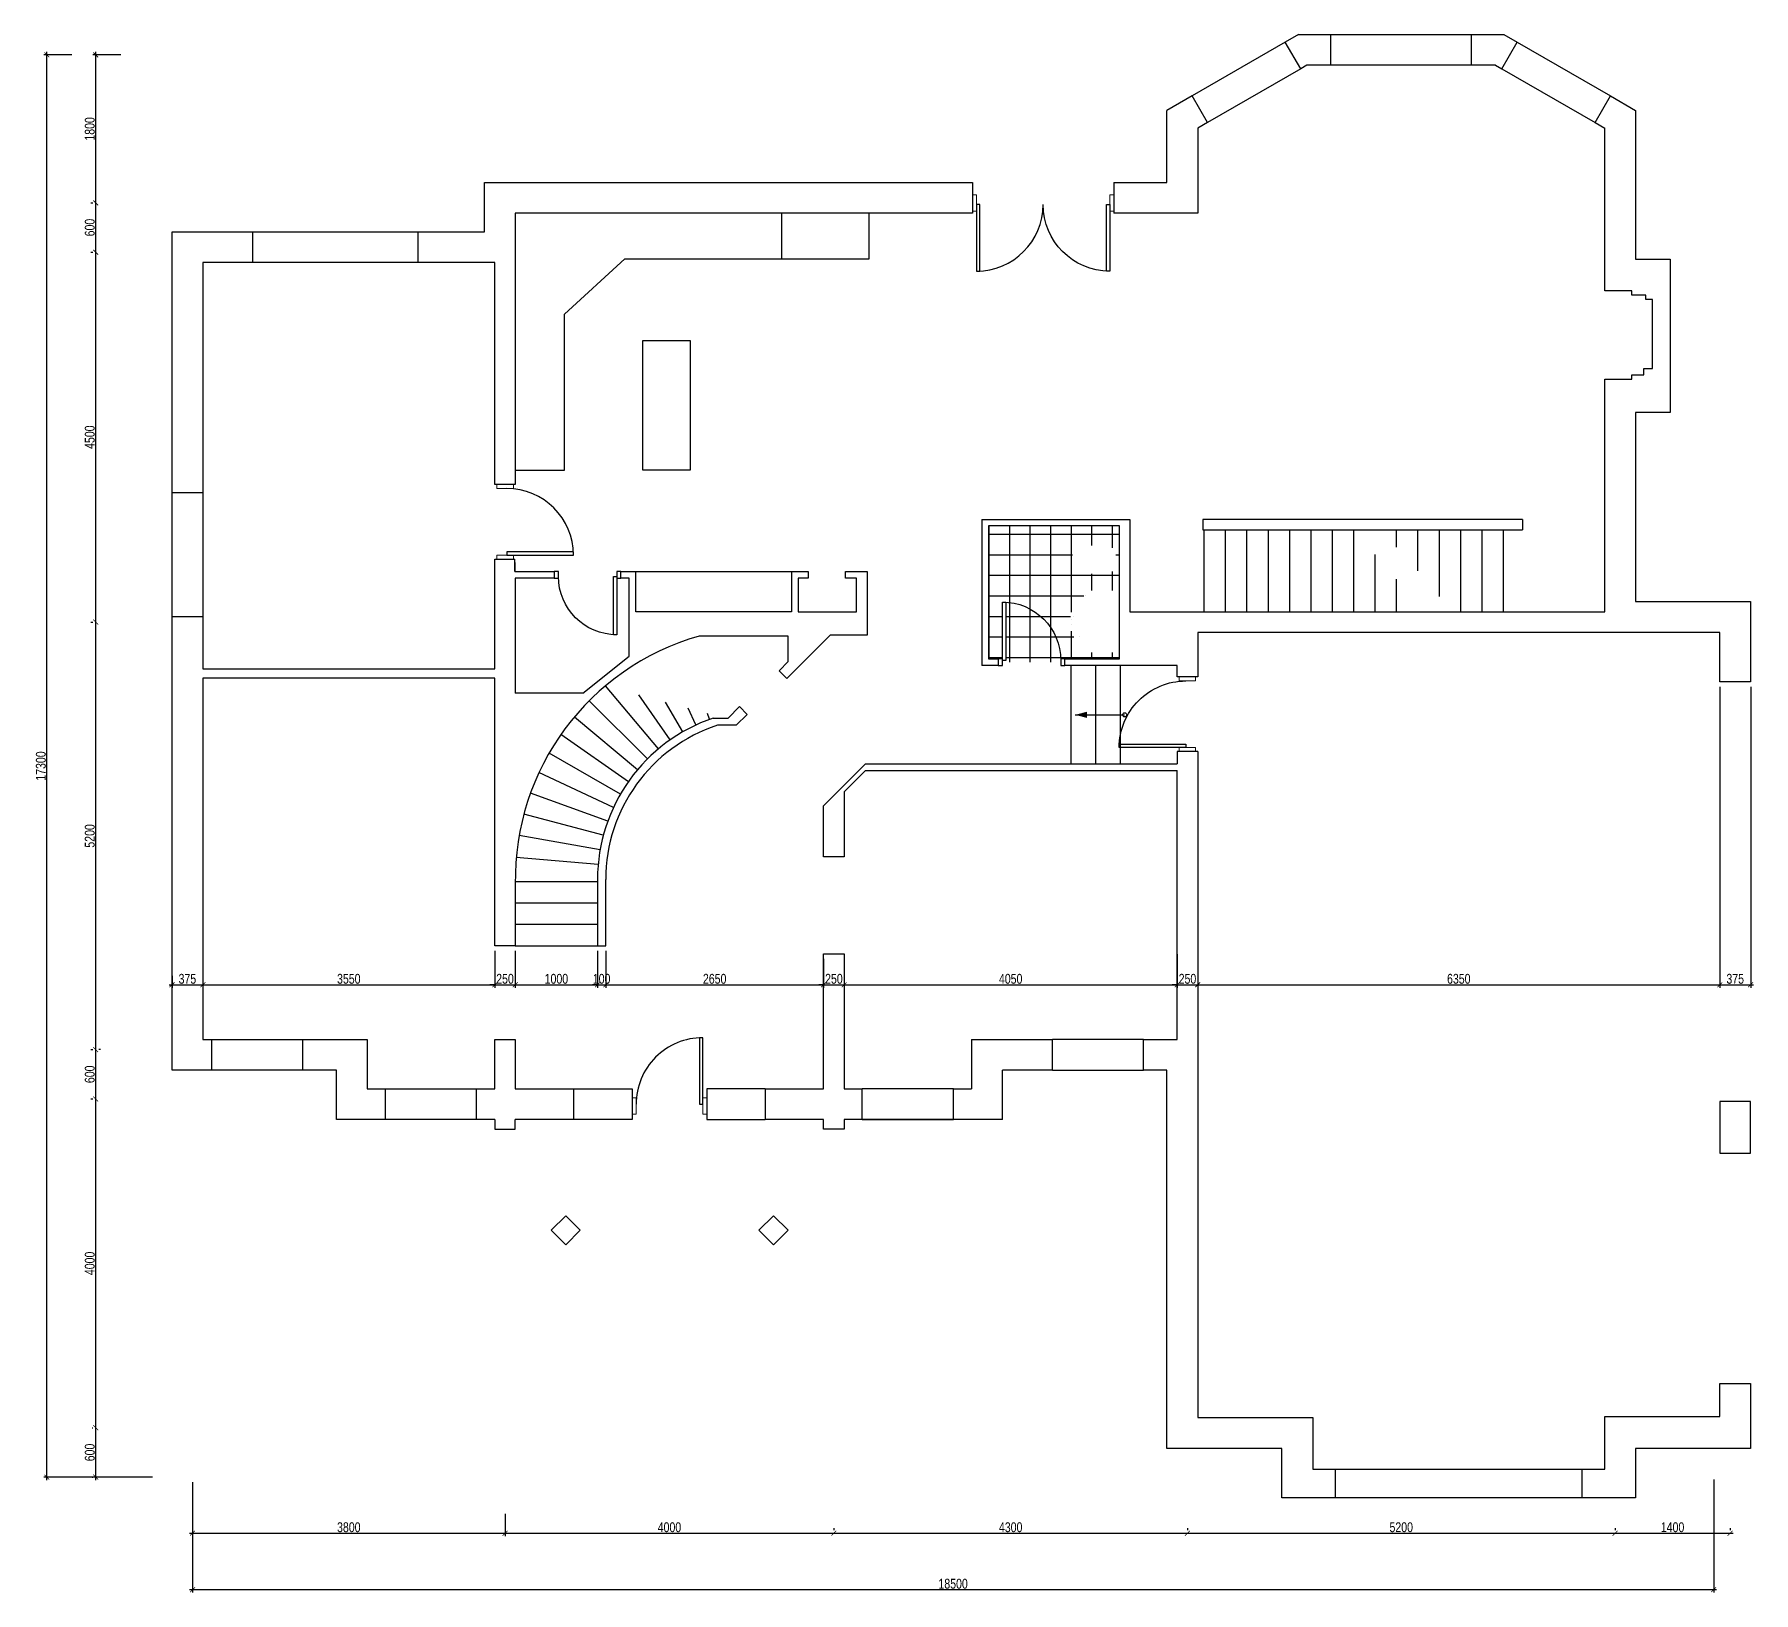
# Model space of a CAD drawing. Header units: millimetres. Extents: x 847 to 45733, y 1199 to 20271.
# Drawn here: x 24823 to 45733, y 1316 to 20271 of the extents above; entities that cross this region are included whole.
import ezdxf

# ---------------------------------------------------------------- set-up
doc = ezdxf.new("R2010")
doc.units = ezdxf.units.MM
for name, color, linetype in [('com', 250, 'Continuous'), ('dim', 4, 'Continuous'), ('furn', 34, 'Continuous'), ('type floor', 250, 'Continuous'), ('wall', 5, 'Continuous'), ('windows doors', 4, 'Continuous')]:
    doc.layers.add(name, color=color, linetype=linetype)
doc.styles.add('KOTE', font='romrust.shx', dxfattribs={"width": 0.8})
doc.dimstyles.new('100', dxfattribs={"dimscale": 6, "dimtxt": 20, "dimasz": 10, "dimexe": 6, "dimexo": 10, "dimgap": 2, "dimtad": 1, "dimtoh": 1, "dimdec": 0, "dimzin": 9, "dimdsep": 46, "dimtxsty": 'KOTE', "dimblk": 'ARCHTICK', "dimcen": 0, "dimdle": 6, "dimclrd": 256, "dimclre": 4, "dimclrt": 256, "dimadec": 0, "dimazin": 0, "dimtfac": 0.666667, "dimtdec": 0, "dimtix": 1, "dimtmove": 1, "dimatfit": 0, "dimfxl": 1, "dimtvp": 1, "dimtolj": 1, "dimarcsym": 0})

# ---------------------------------------------------------------- blocks, each defined once
blk = doc.blocks.new('_ArchTick')
at = {"color": 0, "linetype": 'ByBlock', "const_width": 0.15}
blk.add_lwpolyline([(-0.5, -0.5), (0.5, 0.5)], dxfattribs=at)
blk = doc.blocks.new('*D95')
at = {"layer": 'dim', "color": 4, "lineweight": -2, "transparency": 16777216}
for p, q in [((26747, 2661), (26747, 1316)), ((45247, 2692), (45247, 1316))]:
    blk.add_line(p, q, dxfattribs=at)
at = {"layer": 'dim', "lineweight": -2, "transparency": 16777216}
blk.add_line((45283, 1352), (26711, 1352), dxfattribs=at)
at = {"layer": 'dim', "lineweight": -2, "transparency": 16777216, "xscale": 60, "yscale": 60, "zscale": 60, "rotation": 180}
blk.add_blockref('_ArchTick', (26747, 1352), dxfattribs=at)
at = {"layer": 'dim', "lineweight": -2, "transparency": 16777216, "xscale": 60, "yscale": 60, "zscale": 60}
blk.add_blockref('_ArchTick', (45247, 1352), dxfattribs=at)
at = {"layer": 'dim', "transparency": 16777216, "insert": (35997, 1424), "char_height": 120, "attachment_point": 5, "style": 'KOTE'}
blk.add_mtext('\\A1;18500', dxfattribs=at)
blk = doc.blocks.new('*D96')
at = {"layer": 'dim', "color": 4, "lineweight": -2, "transparency": 16777216}
for p, q in [((25279, 20021), (24938, 20021)), ((26261, 2721), (24938, 2721))]:
    blk.add_line(p, q, dxfattribs=at)
at = {"layer": 'dim', "lineweight": -2, "transparency": 16777216}
blk.add_line((24974, 2685), (24974, 20057), dxfattribs=at)
at = {"layer": 'dim', "lineweight": -2, "transparency": 16777216, "xscale": 60, "yscale": 60, "zscale": 60}
for p, rotation in [((24974, 20021), 90), ((24974, 2721), 270)]:
    blk.add_blockref('_ArchTick', p, dxfattribs=dict(at, rotation=rotation))
at = {"layer": 'dim', "transparency": 16777216, "insert": (24902, 11371), "char_height": 120, "attachment_point": 5, "rotation": 90, "style": 'KOTE'}
blk.add_mtext('\\A1;17300', dxfattribs=at)
blk = doc.blocks.new('*D97')
at = {"layer": 'dim', "color": 4, "lineweight": -2, "transparency": 16777216}
for p, q in [((26747, 2661), (26747, 2003)), ((30547, 2273), (30547, 2003))]:
    blk.add_line(p, q, dxfattribs=at)
at = {"layer": 'dim', "lineweight": -2, "transparency": 16777216}
blk.add_line((26711, 2039), (30583, 2039), dxfattribs=at)
at = {"layer": 'dim', "lineweight": -2, "transparency": 16777216, "xscale": 60, "yscale": 60, "zscale": 60, "rotation": 180}
blk.add_blockref('_ArchTick', (26747, 2039), dxfattribs=at)
at = {"layer": 'dim', "lineweight": -2, "transparency": 16777216, "xscale": 60, "yscale": 60, "zscale": 60}
blk.add_blockref('_ArchTick', (30547, 2039), dxfattribs=at)
at = {"layer": 'dim', "transparency": 16777216, "insert": (28647, 2111), "char_height": 120, "attachment_point": 5, "style": 'KOTE'}
blk.add_mtext('\\A1;3800', dxfattribs=at)
blk = doc.blocks.new('*D98')
at = {"layer": 'dim', "color": 4, "lineweight": -2, "transparency": 16777216}
for p, q in [((30547, 2273), (30547, 2003)), ((34547, 2099), (34547, 2075))]:
    blk.add_line(p, q, dxfattribs=at)
at = {"layer": 'dim', "lineweight": -2, "transparency": 16777216}
blk.add_line((30511, 2039), (34583, 2039), dxfattribs=at)
at = {"layer": 'dim', "lineweight": -2, "transparency": 16777216, "xscale": 60, "yscale": 60, "zscale": 60, "rotation": 180}
blk.add_blockref('_ArchTick', (30547, 2039), dxfattribs=at)
at = {"layer": 'dim', "lineweight": -2, "transparency": 16777216, "xscale": 60, "yscale": 60, "zscale": 60}
blk.add_blockref('_ArchTick', (34547, 2039), dxfattribs=at)
at = {"layer": 'dim', "transparency": 16777216, "insert": (32547, 2111), "char_height": 120, "attachment_point": 5, "style": 'KOTE'}
blk.add_mtext('\\A1;4000', dxfattribs=at)
blk = doc.blocks.new('*D99')
at = {"layer": 'dim', "color": 4, "lineweight": -2, "transparency": 16777216}
for p, q in [((34547, 2099), (34547, 2075)), ((38847, 2099), (38847, 2075))]:
    blk.add_line(p, q, dxfattribs=at)
at = {"layer": 'dim', "lineweight": -2, "transparency": 16777216}
blk.add_line((34511, 2039), (38883, 2039), dxfattribs=at)
at = {"layer": 'dim', "lineweight": -2, "transparency": 16777216, "xscale": 60, "yscale": 60, "zscale": 60, "rotation": 180}
blk.add_blockref('_ArchTick', (34547, 2039), dxfattribs=at)
at = {"layer": 'dim', "lineweight": -2, "transparency": 16777216, "xscale": 60, "yscale": 60, "zscale": 60}
blk.add_blockref('_ArchTick', (38847, 2039), dxfattribs=at)
at = {"layer": 'dim', "transparency": 16777216, "insert": (36697, 2111), "char_height": 120, "attachment_point": 5, "style": 'KOTE'}
blk.add_mtext('\\A1;4300', dxfattribs=at)
blk = doc.blocks.new('*D100')
at = {"layer": 'dim', "color": 4, "lineweight": -2, "transparency": 16777216}
for p, q in [((38847, 2099), (38847, 2075)), ((44047, 2099), (44047, 2075))]:
    blk.add_line(p, q, dxfattribs=at)
at = {"layer": 'dim', "lineweight": -2, "transparency": 16777216}
blk.add_line((38811, 2039), (44083, 2039), dxfattribs=at)
at = {"layer": 'dim', "lineweight": -2, "transparency": 16777216, "xscale": 60, "yscale": 60, "zscale": 60, "rotation": 180}
blk.add_blockref('_ArchTick', (38847, 2039), dxfattribs=at)
at = {"layer": 'dim', "lineweight": -2, "transparency": 16777216, "xscale": 60, "yscale": 60, "zscale": 60}
blk.add_blockref('_ArchTick', (44047, 2039), dxfattribs=at)
at = {"layer": 'dim', "transparency": 16777216, "insert": (41447, 2111), "char_height": 120, "attachment_point": 5, "style": 'KOTE'}
blk.add_mtext('\\A1;5200', dxfattribs=at)
blk = doc.blocks.new('*D101')
at = {"layer": 'dim', "color": 4, "lineweight": -2, "transparency": 16777216}
for p, q in [((44047, 2099), (44047, 2075)), ((45447, 2099), (45447, 2075))]:
    blk.add_line(p, q, dxfattribs=at)
at = {"layer": 'dim', "lineweight": -2, "transparency": 16777216}
blk.add_line((44011, 2039), (45483, 2039), dxfattribs=at)
at = {"layer": 'dim', "lineweight": -2, "transparency": 16777216, "xscale": 60, "yscale": 60, "zscale": 60, "rotation": 180}
blk.add_blockref('_ArchTick', (44047, 2039), dxfattribs=at)
at = {"layer": 'dim', "lineweight": -2, "transparency": 16777216, "xscale": 60, "yscale": 60, "zscale": 60}
blk.add_blockref('_ArchTick', (45447, 2039), dxfattribs=at)
at = {"layer": 'dim', "transparency": 16777216, "insert": (44747, 2111), "char_height": 120, "attachment_point": 5, "style": 'KOTE'}
blk.add_mtext('\\A1;1400', dxfattribs=at)
blk = doc.blocks.new('*D102')
at = {"layer": 'dim', "lineweight": -2, "transparency": 16777216}
blk.add_line((25569, 2685), (25569, 3357), dxfattribs=at)
at = {"layer": 'dim', "color": 4, "lineweight": -2, "transparency": 16777216}
for p, q in [((25526, 3321), (25533, 3321)), ((25526, 2721), (25533, 2721))]:
    blk.add_line(p, q, dxfattribs=at)
at = {"layer": 'dim', "lineweight": -2, "transparency": 16777216, "xscale": 60, "yscale": 60, "zscale": 60}
for p, rotation in [((25569, 3321), 90), ((25569, 2721), 270)]:
    blk.add_blockref('_ArchTick', p, dxfattribs=dict(at, rotation=rotation))
at = {"layer": 'dim', "transparency": 16777216, "insert": (25497, 3021), "char_height": 120, "attachment_point": 5, "rotation": 90, "style": 'KOTE'}
blk.add_mtext('\\A1;600', dxfattribs=at)
blk = doc.blocks.new('*D103')
at = {"layer": 'dim', "color": 4, "lineweight": -2, "transparency": 16777216}
for p, q in [((25509, 7321), (25533, 7321)), ((25526, 3321), (25533, 3321))]:
    blk.add_line(p, q, dxfattribs=at)
at = {"layer": 'dim', "lineweight": -2, "transparency": 16777216}
blk.add_line((25569, 3285), (25569, 7357), dxfattribs=at)
at = {"layer": 'dim', "lineweight": -2, "transparency": 16777216, "xscale": 60, "yscale": 60, "zscale": 60}
for p, rotation in [((25569, 7321), 90), ((25569, 3321), 270)]:
    blk.add_blockref('_ArchTick', p, dxfattribs=dict(at, rotation=rotation))
at = {"layer": 'dim', "transparency": 16777216, "insert": (25497, 5321), "char_height": 120, "attachment_point": 5, "rotation": 90, "style": 'KOTE'}
blk.add_mtext('\\A1;4000', dxfattribs=at)
blk = doc.blocks.new('*D104')
at = {"layer": 'dim', "lineweight": -2, "transparency": 16777216}
blk.add_line((25569, 7285), (25569, 7957), dxfattribs=at)
at = {"layer": 'dim', "color": 4, "lineweight": -2, "transparency": 16777216}
for p, q in [((25509, 7921), (25533, 7921)), ((25509, 7321), (25533, 7321))]:
    blk.add_line(p, q, dxfattribs=at)
at = {"layer": 'dim', "lineweight": -2, "transparency": 16777216, "xscale": 60, "yscale": 60, "zscale": 60}
for p, rotation in [((25569, 7921), 90), ((25569, 7321), 270)]:
    blk.add_blockref('_ArchTick', p, dxfattribs=dict(at, rotation=rotation))
at = {"layer": 'dim', "transparency": 16777216, "insert": (25497, 7621), "char_height": 120, "attachment_point": 5, "rotation": 90, "style": 'KOTE'}
blk.add_mtext('\\A1;600', dxfattribs=at)
blk = doc.blocks.new('*D105')
at = {"layer": 'dim', "color": 4, "lineweight": -2, "transparency": 16777216}
for p, q in [((25509, 13121), (25533, 13121)), ((25629, 7921), (25605, 7921))]:
    blk.add_line(p, q, dxfattribs=at)
at = {"layer": 'dim', "lineweight": -2, "transparency": 16777216}
blk.add_line((25569, 7885), (25569, 13157), dxfattribs=at)
at = {"layer": 'dim', "lineweight": -2, "transparency": 16777216, "xscale": 60, "yscale": 60, "zscale": 60}
for p, rotation in [((25569, 13121), 90), ((25569, 7921), 270)]:
    blk.add_blockref('_ArchTick', p, dxfattribs=dict(at, rotation=rotation))
at = {"layer": 'dim', "transparency": 16777216, "insert": (25497, 10521), "char_height": 120, "attachment_point": 5, "rotation": 90, "style": 'KOTE'}
blk.add_mtext('\\A1;5200', dxfattribs=at)
blk = doc.blocks.new('*D106')
at = {"layer": 'dim', "color": 4, "lineweight": -2, "transparency": 16777216}
for p, q in [((25509, 17621), (25533, 17621)), ((25509, 13121), (25533, 13121))]:
    blk.add_line(p, q, dxfattribs=at)
at = {"layer": 'dim', "lineweight": -2, "transparency": 16777216}
blk.add_line((25569, 13085), (25569, 17657), dxfattribs=at)
at = {"layer": 'dim', "lineweight": -2, "transparency": 16777216, "xscale": 60, "yscale": 60, "zscale": 60}
for p, rotation in [((25569, 17621), 90), ((25569, 13121), 270)]:
    blk.add_blockref('_ArchTick', p, dxfattribs=dict(at, rotation=rotation))
at = {"layer": 'dim', "transparency": 16777216, "insert": (25497, 15371), "char_height": 120, "attachment_point": 5, "rotation": 90, "style": 'KOTE'}
blk.add_mtext('\\A1;4500', dxfattribs=at)
blk = doc.blocks.new('*D107')
at = {"layer": 'dim', "color": 4, "lineweight": -2, "transparency": 16777216}
for p, q in [((25509, 18221), (25533, 18221)), ((25509, 17621), (25533, 17621))]:
    blk.add_line(p, q, dxfattribs=at)
at = {"layer": 'dim', "lineweight": -2, "transparency": 16777216}
blk.add_line((25569, 17585), (25569, 18257), dxfattribs=at)
at = {"layer": 'dim', "lineweight": -2, "transparency": 16777216, "xscale": 60, "yscale": 60, "zscale": 60}
for p, rotation in [((25569, 18221), 90), ((25569, 17621), 270)]:
    blk.add_blockref('_ArchTick', p, dxfattribs=dict(at, rotation=rotation))
at = {"layer": 'dim', "transparency": 16777216, "insert": (25497, 17921), "char_height": 120, "attachment_point": 5, "rotation": 90, "style": 'KOTE'}
blk.add_mtext('\\A1;600', dxfattribs=at)
blk = doc.blocks.new('door 810 type2')
at = {"color": 3}
for points in [[(0, -40), (0, 40), (50, 40), (50, -40), (0, -40)], [(760, -40), (760, 40), (810, 40), (810, -40), (760, -40)]]:
    blk.add_lwpolyline(points, dxfattribs=at)
blk.add_lwpolyline([(50, -20), (50, -730), (90, -730), (90, -20), (50, -20)])
blk.add_arc((50, -20), 710, 270, 0)
blk = doc.blocks.new('door910')
blk.add_lwpolyline([(50, -20), (50, -830), (90, -830), (90, -20), (50, -20)])
blk.add_arc((50, -20), 810, 270, 0)
at = {"layer": 'windows doors', "color": 3, "linetype": 'Continuous', "lineweight": 0}
for points in [[(0, -100), (0, 100), (50, 100), (50, -100), (0, -100)], [(860, -100), (860, 100), (910, 100), (910, -100), (860, -100)]]:
    blk.add_lwpolyline(points, dxfattribs=at)
blk = doc.blocks.new('2door810')
blk.add_lwpolyline([(50, -20), (50, -830), (90, -830), (90, -20), (50, -20)])
blk.add_arc((50, -20), 810, 270, 0)
at = {"layer": 'windows doors', "color": 3, "linetype": 'Continuous', "lineweight": 0}
blk.add_lwpolyline([(0, -100), (0, 100), (50, 100), (50, -100), (0, -100)], dxfattribs=at)
blk = doc.blocks.new('*D115')
at = {"layer": 'dim', "color": 4, "lineweight": -2, "transparency": 16777216}
for p, q in [((25875, 20021), (25533, 20021)), ((25509, 18221), (25533, 18221))]:
    blk.add_line(p, q, dxfattribs=at)
at = {"layer": 'dim', "lineweight": -2, "transparency": 16777216}
blk.add_line((25569, 18185), (25569, 20057), dxfattribs=at)
at = {"layer": 'dim', "lineweight": -2, "transparency": 16777216, "xscale": 60, "yscale": 60, "zscale": 60}
for p, rotation in [((25569, 20021), 90), ((25569, 18221), 270)]:
    blk.add_blockref('_ArchTick', p, dxfattribs=dict(at, rotation=rotation))
at = {"layer": 'dim', "transparency": 16777216, "insert": (25497, 19121), "char_height": 120, "attachment_point": 5, "rotation": 90, "style": 'KOTE'}
blk.add_mtext('\\A1;1800', dxfattribs=at)
blk = doc.blocks.new('*D116')
at = {"layer": 'dim', "color": 4, "lineweight": -2, "transparency": 16777216}
for p, q in [((26497, 8819), (26497, 8674)), ((26872, 8788), (26872, 8674))]:
    blk.add_line(p, q, dxfattribs=at)
at = {"layer": 'dim', "lineweight": -2, "transparency": 16777216}
blk.add_line((26461, 8710), (26908, 8710), dxfattribs=at)
at = {"layer": 'dim', "lineweight": -2, "transparency": 16777216, "xscale": 60, "yscale": 60, "zscale": 60, "rotation": 180}
blk.add_blockref('_ArchTick', (26497, 8710), dxfattribs=at)
at = {"layer": 'dim', "lineweight": -2, "transparency": 16777216, "xscale": 60, "yscale": 60, "zscale": 60}
blk.add_blockref('_ArchTick', (26872, 8710), dxfattribs=at)
at = {"layer": 'dim', "transparency": 16777216, "insert": (26684, 8782), "char_height": 120, "attachment_point": 5, "style": 'KOTE'}
blk.add_mtext('\\A1;375', dxfattribs=at)
blk = doc.blocks.new('*D117')
at = {"layer": 'dim', "color": 4, "lineweight": -2, "transparency": 16777216}
for p, q in [((30422, 9125), (30422, 8674)), ((26872, 8788), (26872, 8674))]:
    blk.add_line(p, q, dxfattribs=at)
at = {"layer": 'dim', "lineweight": -2, "transparency": 16777216}
blk.add_line((26836, 8710), (30458, 8710), dxfattribs=at)
at = {"layer": 'dim', "lineweight": -2, "transparency": 16777216, "xscale": 60, "yscale": 60, "zscale": 60, "rotation": 180}
blk.add_blockref('_ArchTick', (26872, 8710), dxfattribs=at)
at = {"layer": 'dim', "lineweight": -2, "transparency": 16777216, "xscale": 60, "yscale": 60, "zscale": 60}
blk.add_blockref('_ArchTick', (30422, 8710), dxfattribs=at)
at = {"layer": 'dim', "transparency": 16777216, "insert": (28647, 8782), "char_height": 120, "attachment_point": 5, "style": 'KOTE'}
blk.add_mtext('\\A1;3550', dxfattribs=at)
blk = doc.blocks.new('*D118')
at = {"layer": 'dim', "color": 4, "lineweight": -2, "transparency": 16777216}
for p, q in [((30422, 9125), (30422, 8674)), ((30672, 9125), (30672, 8674))]:
    blk.add_line(p, q, dxfattribs=at)
at = {"layer": 'dim', "lineweight": -2, "transparency": 16777216}
for p, q in [((30422, 8710), (30362, 8710)), ((30422, 8710), (30672, 8710)), ((30672, 8710), (30732, 8710))]:
    blk.add_line(p, q, dxfattribs=at)
at = {"layer": 'dim', "lineweight": -2, "transparency": 16777216, "xscale": 60, "yscale": 60, "zscale": 60}
blk.add_blockref('_ArchTick', (30422, 8710), dxfattribs=at)
at = {"layer": 'dim', "lineweight": -2, "transparency": 16777216, "xscale": 60, "yscale": 60, "zscale": 60, "rotation": 180}
blk.add_blockref('_ArchTick', (30672, 8710), dxfattribs=at)
at = {"layer": 'dim', "transparency": 16777216, "insert": (30547, 8782), "char_height": 120, "attachment_point": 5, "style": 'KOTE'}
blk.add_mtext('\\A1;250', dxfattribs=at)
blk = doc.blocks.new('*D119')
at = {"layer": 'dim', "color": 4, "lineweight": -2, "transparency": 16777216}
for p, q in [((30672, 9125), (30672, 8674)), ((31672, 9125), (31672, 8674))]:
    blk.add_line(p, q, dxfattribs=at)
at = {"layer": 'dim', "lineweight": -2, "transparency": 16777216}
blk.add_line((30636, 8710), (31708, 8710), dxfattribs=at)
at = {"layer": 'dim', "lineweight": -2, "transparency": 16777216, "xscale": 60, "yscale": 60, "zscale": 60, "rotation": 180}
blk.add_blockref('_ArchTick', (30672, 8710), dxfattribs=at)
at = {"layer": 'dim', "lineweight": -2, "transparency": 16777216, "xscale": 60, "yscale": 60, "zscale": 60}
blk.add_blockref('_ArchTick', (31672, 8710), dxfattribs=at)
at = {"layer": 'dim', "transparency": 16777216, "insert": (31172, 8782), "char_height": 120, "attachment_point": 5, "style": 'KOTE'}
blk.add_mtext('\\A1;1000', dxfattribs=at)
blk = doc.blocks.new('*D108')
at = {"layer": 'dim', "color": 4, "lineweight": -2, "transparency": 16777216}
for p, q in [((31672, 9125), (31672, 8674)), ((31772, 9125), (31772, 8674))]:
    blk.add_line(p, q, dxfattribs=at)
at = {"layer": 'dim', "lineweight": -2, "transparency": 16777216}
for p, q in [((31672, 8710), (31612, 8710)), ((31672, 8710), (31772, 8710)), ((31772, 8710), (31832, 8710))]:
    blk.add_line(p, q, dxfattribs=at)
at = {"layer": 'dim', "lineweight": -2, "transparency": 16777216, "xscale": 60, "yscale": 60, "zscale": 60}
blk.add_blockref('_ArchTick', (31672, 8710), dxfattribs=at)
at = {"layer": 'dim', "lineweight": -2, "transparency": 16777216, "xscale": 60, "yscale": 60, "zscale": 60, "rotation": 180}
blk.add_blockref('_ArchTick', (31772, 8710), dxfattribs=at)
at = {"layer": 'dim', "transparency": 16777216, "insert": (31722, 8782), "char_height": 120, "attachment_point": 5, "style": 'KOTE'}
blk.add_mtext('\\A1;100', dxfattribs=at)
blk = doc.blocks.new('*D109')
at = {"layer": 'dim', "color": 4, "lineweight": -2, "transparency": 16777216}
for p, q in [((31772, 9125), (31772, 8674)), ((34422, 9025), (34422, 8674))]:
    blk.add_line(p, q, dxfattribs=at)
at = {"layer": 'dim', "lineweight": -2, "transparency": 16777216}
blk.add_line((31736, 8710), (34458, 8710), dxfattribs=at)
at = {"layer": 'dim', "lineweight": -2, "transparency": 16777216, "xscale": 60, "yscale": 60, "zscale": 60, "rotation": 180}
blk.add_blockref('_ArchTick', (31772, 8710), dxfattribs=at)
at = {"layer": 'dim', "lineweight": -2, "transparency": 16777216, "xscale": 60, "yscale": 60, "zscale": 60}
blk.add_blockref('_ArchTick', (34422, 8710), dxfattribs=at)
at = {"layer": 'dim', "transparency": 16777216, "insert": (33097, 8782), "char_height": 120, "attachment_point": 5, "style": 'KOTE'}
blk.add_mtext('\\A1;2650', dxfattribs=at)
blk = doc.blocks.new('*D110')
at = {"layer": 'dim', "color": 4, "lineweight": -2, "transparency": 16777216}
for p, q in [((34422, 9025), (34422, 8674)), ((34672, 9025), (34672, 8674))]:
    blk.add_line(p, q, dxfattribs=at)
at = {"layer": 'dim', "lineweight": -2, "transparency": 16777216}
for p, q in [((34422, 8710), (34362, 8710)), ((34422, 8710), (34672, 8710)), ((34672, 8710), (34732, 8710))]:
    blk.add_line(p, q, dxfattribs=at)
at = {"layer": 'dim', "lineweight": -2, "transparency": 16777216, "xscale": 60, "yscale": 60, "zscale": 60}
blk.add_blockref('_ArchTick', (34422, 8710), dxfattribs=at)
at = {"layer": 'dim', "lineweight": -2, "transparency": 16777216, "xscale": 60, "yscale": 60, "zscale": 60, "rotation": 180}
blk.add_blockref('_ArchTick', (34672, 8710), dxfattribs=at)
at = {"layer": 'dim', "transparency": 16777216, "insert": (34547, 8782), "char_height": 120, "attachment_point": 5, "style": 'KOTE'}
blk.add_mtext('\\A1;250', dxfattribs=at)
blk = doc.blocks.new('*D111')
at = {"layer": 'dim', "color": 4, "lineweight": -2, "transparency": 16777216}
for p, q in [((34672, 9025), (34672, 8674)), ((38722, 9082), (38722, 8674))]:
    blk.add_line(p, q, dxfattribs=at)
at = {"layer": 'dim', "lineweight": -2, "transparency": 16777216}
blk.add_line((34636, 8710), (38758, 8710), dxfattribs=at)
at = {"layer": 'dim', "lineweight": -2, "transparency": 16777216, "xscale": 60, "yscale": 60, "zscale": 60, "rotation": 180}
blk.add_blockref('_ArchTick', (34672, 8710), dxfattribs=at)
at = {"layer": 'dim', "lineweight": -2, "transparency": 16777216, "xscale": 60, "yscale": 60, "zscale": 60}
blk.add_blockref('_ArchTick', (38722, 8710), dxfattribs=at)
at = {"layer": 'dim', "transparency": 16777216, "insert": (36697, 8782), "char_height": 120, "attachment_point": 5, "style": 'KOTE'}
blk.add_mtext('\\A1;4050', dxfattribs=at)
blk = doc.blocks.new('*D112')
at = {"layer": 'dim', "color": 4, "lineweight": -2, "transparency": 16777216}
for p, q in [((38722, 9082), (38722, 8674)), ((38972, 9082), (38972, 8674))]:
    blk.add_line(p, q, dxfattribs=at)
at = {"layer": 'dim', "lineweight": -2, "transparency": 16777216}
for p, q in [((38722, 8710), (38662, 8710)), ((38722, 8710), (38972, 8710)), ((38972, 8710), (39032, 8710))]:
    blk.add_line(p, q, dxfattribs=at)
at = {"layer": 'dim', "lineweight": -2, "transparency": 16777216, "xscale": 60, "yscale": 60, "zscale": 60}
blk.add_blockref('_ArchTick', (38722, 8710), dxfattribs=at)
at = {"layer": 'dim', "lineweight": -2, "transparency": 16777216, "xscale": 60, "yscale": 60, "zscale": 60, "rotation": 180}
blk.add_blockref('_ArchTick', (38972, 8710), dxfattribs=at)
at = {"layer": 'dim', "transparency": 16777216, "insert": (38847, 8782), "char_height": 120, "attachment_point": 5, "style": 'KOTE'}
blk.add_mtext('\\A1;250', dxfattribs=at)
blk = doc.blocks.new('*D113')
at = {"layer": 'dim', "color": 4, "lineweight": -2, "transparency": 16777216}
for p, q in [((45322, 12336), (45322, 8674)), ((38972, 9082), (38972, 8674))]:
    blk.add_line(p, q, dxfattribs=at)
at = {"layer": 'dim', "lineweight": -2, "transparency": 16777216}
blk.add_line((38936, 8710), (45358, 8710), dxfattribs=at)
at = {"layer": 'dim', "lineweight": -2, "transparency": 16777216, "xscale": 60, "yscale": 60, "zscale": 60, "rotation": 180}
blk.add_blockref('_ArchTick', (38972, 8710), dxfattribs=at)
at = {"layer": 'dim', "lineweight": -2, "transparency": 16777216, "xscale": 60, "yscale": 60, "zscale": 60}
blk.add_blockref('_ArchTick', (45322, 8710), dxfattribs=at)
at = {"layer": 'dim', "transparency": 16777216, "insert": (42147, 8782), "char_height": 120, "attachment_point": 5, "style": 'KOTE'}
blk.add_mtext('\\A1;6350', dxfattribs=at)
blk = doc.blocks.new('*D114')
at = {"layer": 'dim', "color": 4, "lineweight": -2, "transparency": 16777216}
for p, q in [((45322, 12336), (45322, 8674)), ((45697, 12336), (45697, 8674))]:
    blk.add_line(p, q, dxfattribs=at)
at = {"layer": 'dim', "lineweight": -2, "transparency": 16777216}
blk.add_line((45286, 8710), (45733, 8710), dxfattribs=at)
at = {"layer": 'dim', "lineweight": -2, "transparency": 16777216, "xscale": 60, "yscale": 60, "zscale": 60, "rotation": 180}
blk.add_blockref('_ArchTick', (45322, 8710), dxfattribs=at)
at = {"layer": 'dim', "lineweight": -2, "transparency": 16777216, "xscale": 60, "yscale": 60, "zscale": 60}
blk.add_blockref('_ArchTick', (45697, 8710), dxfattribs=at)
at = {"layer": 'dim', "transparency": 16777216, "insert": (45509, 8782), "char_height": 120, "attachment_point": 5, "style": 'KOTE'}
blk.add_mtext('\\A1;375', dxfattribs=at)

msp = doc.modelspace()

# ---------------------------------------------------------------- hatches: boundary and pattern name
at = {"layer": 'type floor'}
h = msp.add_hatch(dxfattribs=at)
h.set_pattern_fill('NET', color=256, scale=2000, style=0)
h.set_pattern_definition([(0, (325935.83, 133191.14), (0, 250), []), (90, (325935.83, 133191.14), (-250, 2e-14), [])])
edge = h.paths.add_edge_path()
edge.add_line((36426.8, 14290.7), (36426.8, 13120.7))
edge.add_line((36426.8, 13120.7), (36596.8, 13120.7))
edge.add_line((36596.8, 13120.7), (36596.8, 13365.7))
edge.add_line((36596.8, 13365.7), (36636.8, 13365.7))
edge.add_line((36636.8, 13365.7), (36636.8, 13364.6))
edge.add_arc((36596.8, 12655.7), 710, 40.91431, 86.77036, ccw=False)
edge.add_line((37133.3, 13120.7), (37419.7, 13120.7))
edge.add_ellipse((37719.6, 13127.3), major_axis=(0, -350), ratio=0.8571429, start_angle=196.85893, end_angle=271.25149, ccw=False)
edge.add_line((37619.6, 13457.3), (37619.6, 13506.1))
edge.add_line((37619.6, 13506.1), (38021.8, 13506.1))
edge.add_line((38021.8, 13506.1), (38021.8, 14290.7))
edge.add_line((38021.8, 14290.7), (36426.8, 14290.7))
h.paths.add_polyline_path([(37635.4, 14057.2), (37974.5, 14021.9), (37974.5, 13739.4), (37635.4, 13704.1, -1.109549)], flags=16)
h.paths.add_polyline_path([(37491.2, 13934.5, 0.000001), (37491.2, 13934.5), (37491.2, 13934.5), (37491.2, 13934.5)], flags=0)
h.paths.add_polyline_path([(37671.4, 14027.2), (37671.4, 14027.2, -0.1042773), (37723.6, 14016.2), (37723.6, 14016.2), (37723.6, 14016.2, 0.1042777)], flags=0)
h.paths.add_polyline_path([(37549.7, 13984.3, -0.0918081), (37604.3, 14015.7), (37604.3, 14015.7, 0.0918092), (37549.7, 13984.3, 0.1035486), (37511.9, 13935.5), (37511.9, 13935.5, -0.1035495)], flags=0)
h.paths.add_polyline_path([(36426.8, 12675.7), (36546.8, 12675.7), (36596.8, 12675.7), (36596.8, 13120.7), (36426.8, 13120.7)])
h.paths.add_polyline_path([(36636.8, 12655.7), (36596.8, 12655.7), (36596.8, 12635.7), (37306.8, 12635.7), (37306.8, 12655.7, 0.1804434), (37133.3, 13120.7), (36636.8, 13120.7)])
edge = h.paths.add_edge_path()
edge.add_ellipse((37719.6, 13127.3), major_axis=(0, -350), ratio=0.8571429, start_angle=271.25149, end_angle=343.14051, ccw=False)
edge.add_line((37419.7, 13120.7), (37133.3, 13120.7))
edge.add_arc((36596.8, 12655.7), 710, 1.61418, 40.91431, ccw=False)
edge.add_line((37306.5, 12675.7), (37356.8, 12675.7))
edge.add_line((37356.8, 12675.7), (38021.8, 12675.7))
edge.add_line((38021.8, 12675.7), (38021.8, 12752.3))
edge.add_line((38021.8, 12752.3), (37619.6, 12752.3))
edge.add_line((37619.6, 12752.3), (37619.6, 12797.3))
h.paths.add_polyline_path([(36636.8, 13364.6), (36636.8, 13120.7), (37133.3, 13120.7, 0.2027983)], flags=16)

# ---------------------------------------------------------------- linework, layer by layer
at = {"layer": 'com'}
for p, q in [((39046.8, 14245.7), (39046.8, 13245.7)), ((39306.8, 14245.7), (39306.8, 13245.7)), ((39566.8, 14245.7), (39566.8, 13245.7)), ((39826.8, 14245.7), (39826.8, 13245.7)), ((40086.8, 14245.7), (40086.8, 13245.7)), ((40346.8, 14245.7), (40346.8, 13245.7)), ((40606.8, 14245.7), (40606.8, 13245.7)), ((40866.8, 14245.7), (40866.8, 13245.7)), ((41386.8, 14245.7), (41386.8, 14034.2)), ((41646.8, 14245.7), (41646.8, 13745.7)), ((41906.8, 14245.7), (41906.8, 13432.5)), ((42166.8, 14245.7), (42166.8, 13245.7)), ((42426.8, 14245.7), (42426.8, 13245.7)), ((42686.8, 14245.7), (42686.8, 13245.7)), ((41126.8, 13944.9), (41126.8, 13245.7)), ((41386.8, 13644.1), (41386.8, 13245.7)), ((37429.6, 12595.7), (37429.6, 11395.7)), ((37729.6, 12595.7), (37729.6, 11395.7)), ((38029.6, 12595.7), (38029.6, 11395.7)), ((32412.4, 11579.6), (31769.6, 12345.7)), ((32279, 11457.5), (31571.9, 12164.6)), ((32555.9, 11689.7), (32172.7, 12237)), ((32708.4, 11786.9), (32499.4, 12148.9)), ((32156.9, 11324.1), (31390.8, 11966.9)), ((32868.8, 11870.4), (32773.5, 12075)), ((33035.9, 11939.7), (33009.9, 12011.3)), ((32046.8, 11180.5), (31227.6, 11754.2)), ((31949.6, 11028.1), (31083.5, 11528.1)), ((31866.1, 10867.6), (30959.7, 11290.3)), ((31796.9, 10700.5), (30857.2, 11042.6)), ((31742.4, 10528), (30776.5, 10786.9)), ((31703.3, 10351.5), (30718.5, 10525.1)), ((31679.7, 10172.1), (30683.5, 10259.3)), ((30671.8, 9965.4), (31671.8, 9965.4)), ((30671.8, 9705.4), (31671.8, 9705.4)), ((30671.8, 9445.4), (31671.8, 9445.4)), ((30671.8, 9185.4), (31671.8, 9185.4))]:
    msp.add_line(p, q, dxfattribs=at)
at = {"layer": 'com', "color": 4}
msp.add_line((37483.3, 11993.7), (38083.3, 11993.7), dxfattribs=at)
at = {"layer": 'com', "color": 8}
msp.add_circle((38083.3, 11993.7), 25, dxfattribs=at)
msp.add_solid([(37483.3, 11993.7), (37623.3, 11956.2), (37623.3, 12031.2)], dxfattribs=at)
at = {"layer": 'furn'}
for p, q in [((33911.7, 17539.4), (33911.7, 18095.7)), ((32223.6, 16547.3), (32799.1, 16547.3)), ((32223.6, 14968.8), (32223.6, 16547.3)), ((32799.1, 16547.3), (32799.1, 14968.8)), ((32799.1, 14968.8), (32223.6, 14968.8))]:
    msp.add_line(p, q, dxfattribs=at)
at = {"layer": 'furn', "flags": 128}
msp.add_lwpolyline([(30671.8, 14968.8), (31271.8, 14968.8), (31271.8, 16868.2), (32003.3, 17539.4), (34976.7, 17539.4), (34976.7, 18095.7)], dxfattribs=at)
at = {"layer": 'wall', "color": 4, "linetype": 'Continuous'}
for p, q in [((40036.8, 20177.6), (38902.3, 19522.6)), ((40591.8, 20270.7), (42301.8, 20270.7)), ((42856.8, 20177.6), (43991.3, 19522.6)), ((42301.8, 19895.7), (40591.8, 19895.7)), ((40224.3, 19852.8), (39089.8, 19197.8)), ((42669.3, 19852.8), (43803.8, 19197.8)), ((27481.7, 17870.7), (29491.7, 17870.7)), ((29491.7, 17495.7), (27481.7, 17495.7)), ((26496.8, 13189.7), (26496.8, 14699.7)), ((26871.8, 14699.7), (26871.8, 13189.7)), ((26979.3, 8045.7), (28089.3, 8045.7)), ((38314.3, 8045.7), (37204.3, 8045.7)), ((28089.3, 7670.7), (26979.3, 7670.7)), ((37204.3, 7670.7), (38314.3, 7670.7)), ((29091.8, 7445.7), (30201.8, 7445.7)), ((31381.8, 7445.7), (32091.8, 7445.7)), ((32091.8, 7445.7), (32091.8, 7070.7)), ((33001.8, 7445.7), (33001.8, 7070.7)), ((33711.8, 7445.7), (33001.8, 7445.7)), ((36001.8, 7445.7), (34891.8, 7445.7)), ((30201.8, 7070.7), (29091.8, 7070.7)), ((32091.8, 7070.7), (31381.8, 7070.7)), ((33001.8, 7070.7), (33711.8, 7070.7)), ((34891.8, 7070.7), (36001.8, 7070.7)), ((40646.8, 2819.8), (43646.8, 2819.8)), ((43646.8, 2470.7), (40646.8, 2470.7))]:
    msp.add_line(p, q, dxfattribs=at)
at = {"layer": 'wall', "color": 5, "linetype": 'Continuous'}
for p, q in [((40198.2, 20270.7), (40036.8, 20177.6)), ((40198.2, 20270.7), (40591.8, 20270.7)), ((42301.8, 20270.7), (42695.4, 20270.7)), ((42695.4, 20270.7), (42856.8, 20177.6)), ((40298.7, 19895.7), (40224.3, 19852.8)), ((40591.8, 19895.7), (40298.7, 19895.7)), ((42594.9, 19895.7), (42301.8, 19895.7)), ((42594.9, 19895.7), (42669.3, 19852.8)), ((38902.3, 19522.6), (38596.8, 19346.1)), ((43991.3, 19522.6), (44296.8, 19346.1)), ((38596.8, 18470.7), (38596.8, 19346.1)), ((44296.8, 19346.1), (44296.8, 17536.1)), ((39089.8, 19197.8), (38971.8, 19129.6)), ((38971.8, 19129.6), (38971.8, 18095.7)), ((43803.8, 19197.8), (43921.8, 19129.6)), ((43921.8, 17150.7), (43921.8, 19129.6)), ((30296.8, 17870.7), (30296.8, 18470.7)), ((30296.8, 18470.7), (36231.6, 18470.7)), ((36231.6, 18470.7), (36231.6, 18095.7)), ((37951.6, 18470.7), (37951.6, 18095.7)), ((37951.6, 18470.7), (38596.8, 18470.7)), ((30671.8, 18095.7), (30671.8, 14796.9)), ((36231.6, 18095.7), (30671.8, 18095.7)), ((38971.8, 18095.7), (37951.6, 18095.7)), ((26496.8, 17870.7), (27481.7, 17870.7)), ((26496.8, 14699.7), (26496.8, 17870.7)), ((27481.7, 17495.7), (27481.7, 17870.7)), ((29491.7, 17495.7), (29491.7, 17870.7)), ((29491.7, 17870.7), (30296.8, 17870.7)), ((26871.8, 17495.7), (26871.8, 14699.7)), ((27481.7, 17495.7), (26871.8, 17495.7)), ((30421.8, 17495.7), (29491.7, 17495.7)), ((30421.8, 14796.9), (30421.8, 17495.7)), ((44296.8, 17536.1), (44717.6, 17536.1)), ((44717.6, 17536.1), (44717.6, 15671.2)), ((44249.9, 17150.7), (43921.8, 17150.7)), ((44249.9, 17097.6), (44249.9, 17150.7)), ((44422.5, 17097.6), (44249.9, 17097.6)), ((44422.5, 17044.5), (44422.5, 17097.6)), ((44502.2, 17044.5), (44422.5, 17044.5)), ((44502.2, 16208), (44502.2, 17044.5)), ((44249.9, 16075.3), (44249.9, 16128.4)), ((44249.9, 16128.4), (44396, 16128.4)), ((44396, 16128.4), (44396, 16208)), ((44396, 16208), (44502.2, 16208)), ((43921.8, 13245.7), (43921.8, 16075.3)), ((43921.8, 16075.3), (44249.9, 16075.3)), ((44717.6, 15671.2), (44296.8, 15671.2)), ((44296.8, 15671.2), (44296.8, 13370.7)), ((30671.8, 14796.9), (30421.8, 14796.9)), ((36346.8, 14370.7), (38146.8, 14370.7)), ((36346.8, 14370.7), (36346.8, 12595.7)), ((38021.8, 14290.7), (36426.8, 14290.7)), ((36426.8, 14290.7), (36426.8, 12675.7)), ((38021.8, 12675.7), (38021.8, 14290.7)), ((38146.8, 14370.7), (38146.8, 13245.7)), ((42921.8, 14370.7), (39035.3, 14370.7)), ((39035.3, 14370.7), (39035.3, 14245.7)), ((39035.3, 14245.7), (42921.8, 14245.7)), ((30421.8, 12555.1), (30421.8, 13886.9)), ((30421.8, 13886.9), (30668.2, 13886.9)), ((30668.2, 13844.7), (30668.2, 13736.9)), ((30668.2, 13736.9), (31146.7, 13736.9)), ((31146.7, 13656.9), (30670, 13656.9)), ((30671.8, 13656.9), (30671.8, 12256.9)), ((31146.7, 13736.9), (31146.7, 13656.9)), ((31956.7, 13736.9), (34234.1, 13736.9)), ((32056.7, 12707.7), (32056.7, 13656.9)), ((34032.3, 13736.9), (34032.3, 13245.7)), ((34234.1, 13656.9), (34112.3, 13656.9)), ((34112.3, 13656.9), (34112.3, 13245.7)), ((34234.1, 13736.9), (34234.1, 13656.9)), ((34687.8, 13656.9), (34687.8, 13736.9)), ((34687.8, 13736.9), (34953.4, 13736.9)), ((34820.6, 13656.9), (34687.8, 13656.9)), ((34820.6, 13245.7), (34820.6, 13656.9)), ((34953.4, 13736.9), (34953.4, 12961.6)), ((26496.8, 7670.7), (26496.8, 13189.7)), ((26871.8, 13189.7), (26871.8, 12555.1)), ((34112.3, 13245.7), (34820.6, 13245.7)), ((38146.8, 13245.7), (43921.8, 13245.7)), ((44296.8, 13370.7), (45696.8, 13370.7)), ((45696.8, 13370.7), (45696.8, 12395.7)), ((45321.8, 12995.7), (38971.8, 12995.7)), ((38971.8, 12995.7), (38971.8, 12455.7)), ((45321.8, 12395.7), (45321.8, 12995.7)), ((34499.6, 12961.6), (33974.1, 12436.1)), ((33990.6, 12640.8), (33990.6, 12950.6)), ((34953.4, 12961.6), (34499.6, 12961.6)), ((26871.8, 12555.1), (30421.8, 12555.1)), ((33880, 12530.2), (33990.6, 12640.8)), ((36546.8, 12595.7), (36346.8, 12595.7)), ((37356.8, 12595.7), (37356.8, 12675.7)), ((37356.8, 12675.7), (38021.8, 12675.7)), ((38721.8, 12595.7), (37356.8, 12595.7)), ((30421.8, 12441.1), (26871.8, 12441.1)), ((26871.8, 12441.1), (26871.8, 8045.7)), ((30421.8, 9185.4), (30421.8, 12441.1)), ((33974.1, 12436.1), (33880, 12530.2)), ((45696.8, 12395.7), (45321.8, 12395.7)), ((31494.3, 12256.9), (30671.8, 12256.9)), ((33079.4, 11954.9), (33260.2, 11954.9)), ((33260.2, 11954.9), (33398.6, 12093.2)), ((33492.6, 11999.1), (33359.9, 11866.4)), ((33398.6, 12093.2), (33492.6, 11999.1)), ((33359.9, 11866.4), (33130, 11866.4)), ((38971.8, 11545.7), (38971.8, 3445.7)), ((34932.2, 11395.7), (34421.8, 10885.3)), ((34932.2, 11315.7), (34671.8, 11055.3)), ((34932.2, 11395.7), (38721.8, 11395.7)), ((34932.2, 11315.7), (38721.8, 11315.7)), ((38721.8, 8045.7), (38721.8, 11315.7)), ((34421.8, 10266.3), (34421.8, 10885.3)), ((34671.8, 10266.3), (34421.8, 10266.3)), ((30672.4, 9932.9), (30671.8, 9185.4)), ((30671.8, 9185.4), (30421.8, 9185.4)), ((34421.8, 9085.1), (34671.8, 9085.1)), ((34421.8, 7445.7), (34421.8, 9085.1)), ((34671.8, 9085.1), (34671.8, 7445.7)), ((26871.8, 8045.7), (26979.3, 8045.7)), ((26979.3, 7670.7), (26979.3, 8045.7)), ((28089.3, 7670.7), (28089.3, 8045.7)), ((28089.3, 8045.7), (28871.8, 8045.7)), ((28871.8, 8045.7), (28871.8, 7445.7)), ((30421.8, 7445.7), (30421.8, 8045.7)), ((30421.8, 8045.7), (30671.8, 8045.7)), ((30671.8, 8045.7), (30671.8, 7445.7)), ((36221.8, 8045.7), (37204.3, 8045.7)), ((36221.8, 8045.7), (36221.8, 7445.7)), ((37204.3, 7670.7), (37204.3, 8045.7)), ((38314.3, 7670.7), (38314.3, 8045.7)), ((38314.3, 8045.7), (38721.8, 8045.7)), ((26979.3, 7670.7), (26496.8, 7670.7)), ((28496.8, 7670.7), (28089.3, 7670.7)), ((28496.8, 7070.7), (28496.8, 7670.7)), ((36596.8, 7070.7), (36596.8, 7670.7)), ((37204.3, 7670.7), (36596.8, 7670.7)), ((38596.8, 7670.7), (38314.3, 7670.7)), ((38596.8, 3070.7), (38596.8, 7670.7)), ((28871.8, 7445.7), (29091.8, 7445.7)), ((29091.8, 7070.7), (29091.8, 7445.7)), ((30201.8, 7070.7), (30201.8, 7445.7)), ((30201.8, 7445.7), (30421.8, 7445.7)), ((30671.8, 7445.7), (31381.8, 7445.7)), ((31381.8, 7445.7), (31381.8, 7070.7)), ((33711.8, 7445.7), (34421.8, 7445.7)), ((33711.8, 7445.7), (33711.8, 7070.7)), ((34671.8, 7445.7), (34891.8, 7445.7)), ((36001.8, 7445.7), (36221.8, 7445.7)), ((45696.8, 7290.9), (45321.8, 7290.9)), ((45321.8, 7290.9), (45321.8, 6660.9)), ((45696.8, 6660.9), (45696.8, 7290.9)), ((29091.8, 7070.7), (28496.8, 7070.7)), ((30421.8, 7070.7), (30201.8, 7070.7)), ((30421.8, 7070.7), (30421.8, 6954.5)), ((30421.8, 6954.5), (30671.8, 6954.5)), ((30671.8, 6954.5), (30671.8, 7070.7)), ((31381.8, 7070.7), (30671.8, 7070.7)), ((34421.8, 7070.7), (33711.8, 7070.7)), ((34421.8, 6954.5), (34421.8, 7070.7)), ((34671.8, 6954.5), (34421.8, 6954.5)), ((36596.8, 7070.7), (34671.8, 7070.7)), ((34671.8, 7070.7), (34671.8, 6954.5)), ((45321.8, 6660.9), (45696.8, 6660.9)), ((45321.8, 3458.5), (45321.8, 3860.9)), ((45321.8, 3860.9), (45696.8, 3860.9)), ((45696.8, 3860.9), (45696.8, 3070.7)), ((38971.8, 3445.7), (40371.8, 3445.7)), ((40371.8, 3445.7), (40371.8, 2819.8)), ((43921.8, 2819.8), (43921.8, 3458.5)), ((43921.8, 3458.5), (45321.8, 3458.5)), ((39996.8, 3070.7), (38596.8, 3070.7)), ((39996.8, 2470.7), (39996.8, 3070.7)), ((45696.8, 3070.7), (44296.8, 3070.7)), ((44296.8, 3070.7), (44296.8, 2470.7)), ((40371.8, 2819.8), (40646.8, 2819.8)), ((40646.8, 2470.7), (40646.8, 2819.8)), ((43646.8, 2470.7), (43646.8, 2819.8)), ((43646.8, 2819.8), (43921.8, 2819.8)), ((40646.8, 2470.7), (39996.8, 2470.7)), ((44296.8, 2470.7), (43646.8, 2470.7))]:
    msp.add_line(p, q, dxfattribs=at)
at = {"layer": 'wall'}
for p, q in [((40224.3, 19852.8), (40036.8, 20177.6)), ((40591.8, 19895.7), (40591.8, 20270.7)), ((42301.8, 19895.7), (42301.8, 20270.7)), ((42669.3, 19852.8), (42856.8, 20177.6)), ((39089.8, 19197.8), (38902.3, 19522.6)), ((43803.8, 19197.8), (43991.3, 19522.6)), ((42921.8, 14370.7), (42921.8, 14245.7)), ((30668.2, 13736.9), (30668.2, 13886.9)), ((31956.7, 13656.9), (31956.7, 13736.9)), ((32056.7, 13656.9), (31956.7, 13656.9)), ((32136.7, 13245.7), (32136.7, 13736.9)), ((34032.3, 13245.7), (32136.7, 13245.7)), ((33990.6, 12950.6), (32906.3, 12950.6)), ((31494.3, 12256.9), (32056.7, 12707.7)), ((36426.8, 12675.7), (36546.8, 12675.7)), ((36546.8, 12674.8), (36546.8, 12596.7)), ((38721.8, 12455.7), (38721.8, 12595.7)), ((38971.8, 12455.7), (38721.8, 12455.7)), ((38971.8, 11545.7), (38721.8, 11545.7)), ((38721.8, 11545.7), (38721.8, 11395.7)), ((34671.8, 11055.3), (34671.8, 10266.3)), ((31671.8, 9991.5), (31671.8, 9185.4)), ((31771.8, 9185.4), (31771.8, 9991.5)), ((31671.8, 9185.4), (31771.8, 9185.4))]:
    msp.add_line(p, q, dxfattribs=at)
at = {"layer": 'wall', "linetype": 'Continuous'}
for p, q in [((26496.8, 14699.7), (26871.8, 14699.7)), ((26496.8, 13189.7), (26871.8, 13189.7)), ((34891.8, 7070.7), (34891.8, 7445.7)), ((36001.8, 7070.7), (36001.8, 7445.7))]:
    msp.add_line(p, q, dxfattribs=at)
at = {"layer": 'wall', "flags": 128}
for points in [[(31109.3, 5723.8), (31286.1, 5900.6), (31462.9, 5723.8), (31286.1, 5547.1), (31109.3, 5723.8)], [(33988.8, 5723.8), (33812, 5900.6), (33635.2, 5723.8), (33812, 5547.1), (33988.8, 5723.8)]]:
    msp.add_lwpolyline(points, dxfattribs=at)
at = {"layer": 'wall'}
for centre, radius, start, end in [((33751, 9989.6), 3079.1, 105.92258, 181.05412), ((33745, 9991.5), 2073.2, 108.72855, 180), ((33745, 9991.5), 1973.2, 108.16111, 180)]:
    msp.add_arc(centre, radius, start, end, dxfattribs=at)

# ---------------------------------------------------------------- block references
at = {"layer": 'windows doors'}
msp.add_blockref('2door810', (36231.6, 18220.7), dxfattribs=at)
at = {"layer": 'windows doors', "xscale": -1}
for name, p in [('2door810', (37951.6, 18220.7)), ('door 810 type2', (31956.7, 13696.9))]:
    msp.add_blockref(name, p, dxfattribs=at)
at = {"layer": 'windows doors'}
for p, rotation in [((30548.6, 13886.9), 90), ((33001.8, 7236.6), 180)]:
    msp.add_blockref('door910', p, dxfattribs=dict(at, rotation=rotation))
at = {"layer": 'windows doors', "xscale": -1}
for name, p, rotation in [('door 810 type2', (36546.8, 12635.7), 180), ('door910', (38846.8, 11545.7), 270)]:
    msp.add_blockref(name, p, dxfattribs=dict(at, rotation=rotation))

# ---------------------------------------------------------------- dimensions: what is measured, and where the dimension line sits
at = {"layer": 'dim'}
for base, p1, p2, picture, middle in [((24973.7, 20020.7), (26320.6, 2720.7), (25338.5, 20020.7), '*D96', (24901.7, 11370.7)), ((25568.9, 20020.7), (25568.9, 18220.7), (25934.8, 20020.7), '*D115', (25496.9, 19120.7)), ((25568.9, 18220.7), (25568.9, 17620.7), (25568.9, 18220.7), '*D107', (25496.9, 17920.7)), ((25568.9, 17620.7), (25568.9, 13120.7), (25568.9, 17620.7), '*D106', (25496.9, 15370.7)), ((25568.9, 13120.7), (25568.9, 7920.7), (25568.9, 13120.7), '*D105', (25496.9, 10520.7)), ((25568.9, 7920.7), (25568.9, 7320.7), (25568.9, 7920.7), '*D104', (25496.9, 7620.7)), ((25568.9, 7320.7), (25586.2, 3320.7), (25568.9, 7320.7), '*D103', (25496.9, 5320.7)), ((25568.9, 3320.7), (25586.2, 2720.7), (25586.2, 3320.7), '*D102', (25496.9, 3020.7))]:
    dim = msp.add_linear_dim(base=base, p1=p1, p2=p2, angle=90, dimstyle='100', dxfattribs=at)
    dim.commit()
    dim.dimension.update_dxf_attribs({"geometry": picture, "text_midpoint": middle})
for base, p1, p2, picture, middle in [((45321.8, 8710.1), (38971.8, 9141.6), (45321.8, 12395.7), '*D113', (42146.8, 8782.1)), ((45696.8, 8710.1), (45321.8, 12395.7), (45696.8, 12395.7), '*D114', (45509.3, 8782.1)), ((30421.8, 8710.1), (26871.8, 8847.6), (30421.8, 9185.4), '*D117', (28646.8, 8782.1)), ((30671.8, 8710.1), (30421.8, 9185.4), (30671.8, 9185.4), '*D118', (30546.8, 8782.1)), ((31671.8, 8710.1), (30671.8, 9185.4), (31671.8, 9185.4), '*D119', (31171.8, 8782.1)), ((31771.8, 8710.1), (31671.8, 9185.4), (31771.8, 9185.4), '*D108', (31721.8, 8782.1)), ((34421.8, 8710.1), (31771.8, 9185.4), (34421.8, 9085.1), '*D109', (33096.8, 8782.1)), ((34671.8, 8710.1), (34421.8, 9085.1), (34671.8, 9085.1), '*D110', (34546.8, 8782.1)), ((38721.8, 8710.1), (34671.8, 9085.1), (38721.8, 9141.6), '*D111', (36696.8, 8782.1)), ((38971.8, 8710.1), (38721.8, 9141.6), (38971.8, 9141.6), '*D112', (38846.8, 8782.1)), ((26871.8, 8710.1), (26496.8, 8878.8), (26871.8, 8847.6), '*D116', (26684.3, 8782.1)), ((26746.8, 1352.3), (45246.8, 2752.2), (26746.8, 2720.7), '*D95', (35996.8, 1424.3)), ((30546.8, 2039.2), (26746.8, 2720.7), (30546.8, 2332.7), '*D97', (28646.8, 2111.2)), ((34546.8, 2039.2), (30546.8, 2332.7), (34546.8, 2039.2), '*D98', (32546.8, 2111.2)), ((38846.8, 2039.2), (34546.8, 2039.2), (38846.8, 2039.2), '*D99', (36696.8, 2111.2)), ((44046.8, 2039.2), (38846.8, 2039.2), (44046.8, 2039.2), '*D100', (41446.8, 2111.2)), ((45446.8, 2039.2), (44046.8, 2039.2), (45446.8, 2039.2), '*D101', (44746.8, 2111.2))]:
    dim = msp.add_linear_dim(base=base, p1=p1, p2=p2, dimstyle='100', dxfattribs=at)
    dim.commit()
    dim.dimension.update_dxf_attribs({"geometry": picture, "text_midpoint": middle})

doc.saveas('drawing.dxf')
